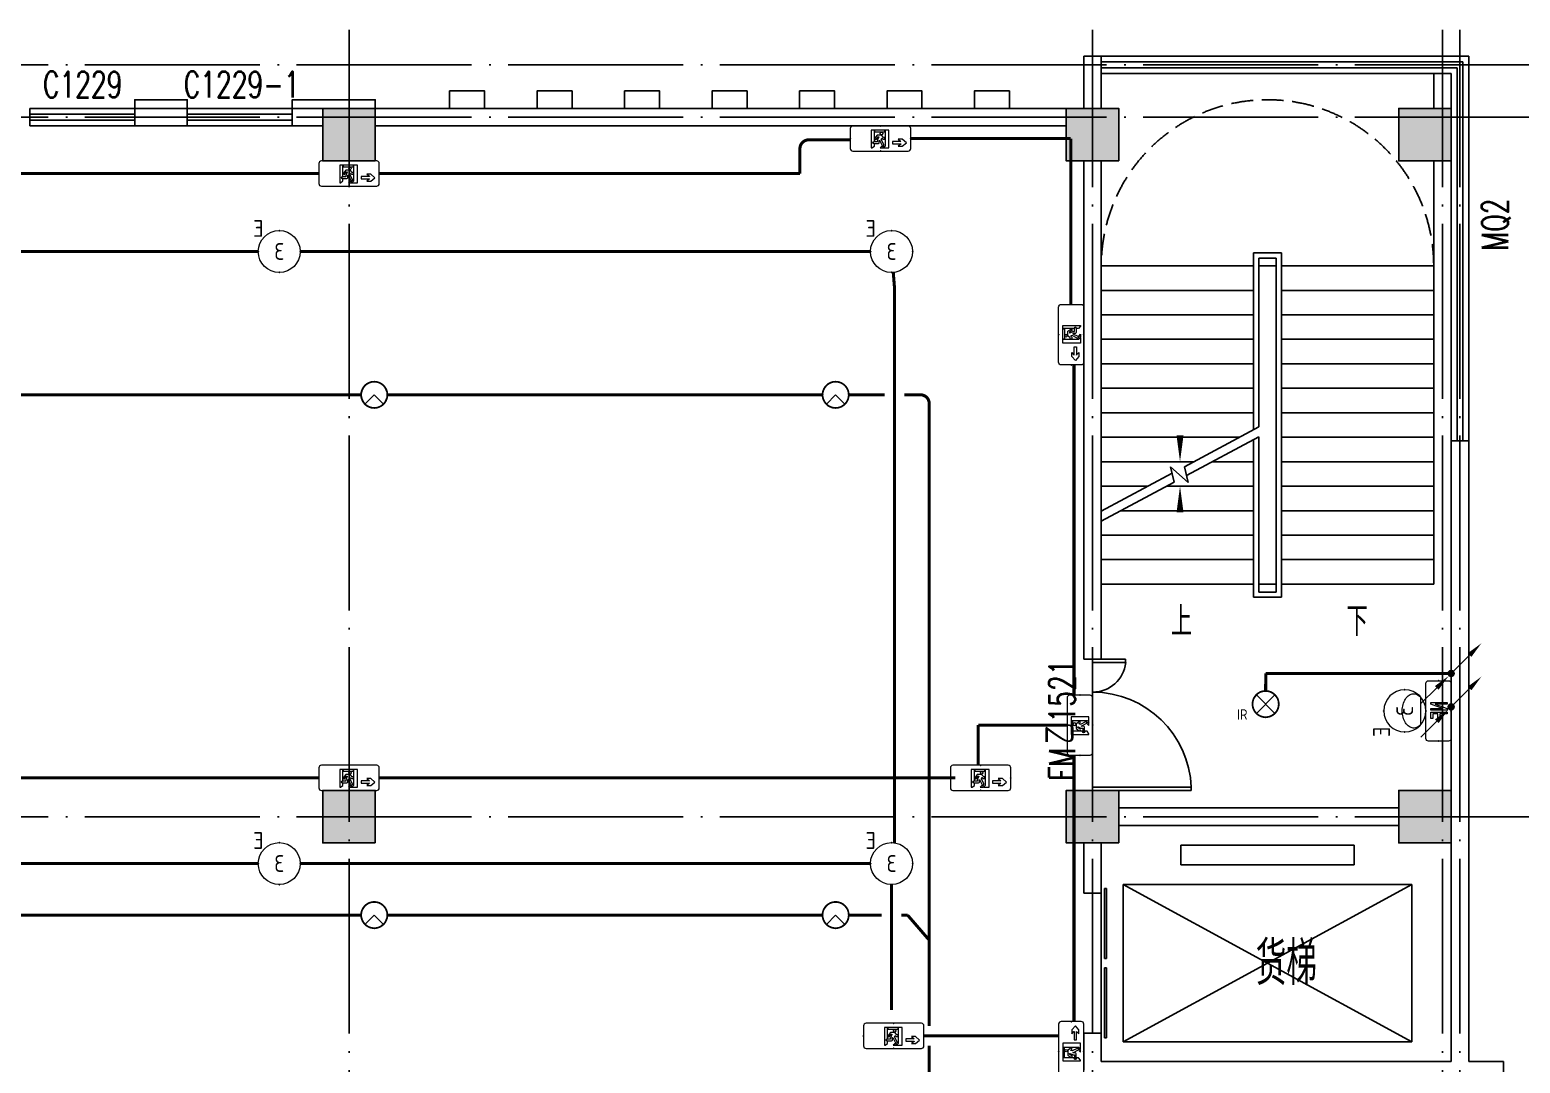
# Model space of a CAD drawing. Extents: x -124594 to 516503, y -3148 to 203159.
# Drawn here: x 215608 to 232647, y 107972 to 119791 of the extents above; entities that cross this region are included whole.
import ezdxf
from ezdxf.enums import TextEntityAlignment as Align

# ---------------------------------------------------------------- set-up
doc = ezdxf.new("R2010")
doc.units = 0
doc.header["$LTSCALE"] = 1000
doc.header["$MEASUREMENT"] = 0
doc.linetypes.add('DASH', pattern=[0.35, 0.25, -0.1])
doc.linetypes.add('DOTE', pattern=[2.42, 2, -0.2, 0.02, -0.2])
for name, color, linetype in [('COLUMN', 9, 'Continuous'), ('CURTWALL', 4, 'Continuous'), ('DIM_SYMB', 3, 'Continuous'), ('DOOR_FIRE', 4, 'Continuous'), ('DOOR_FIRE_TEXT', 7, 'Continuous'), ('EQUIP-消防', 3, 'Continuous'), ('EQUIP-照明', 3, 'Continuous'), ('J-AXIS-轴线', 1, 'DOTE'), ('J-DOOR-窗', 8, 'Continuous'), ('J-DOOR-门', 8, 'Continuous'), ('J-STAIR-楼梯', 142, 'Continuous'), ('J-STAIR-电梯', 142, 'Continuous'), ('J-WALL-墙体', 2, 'Continuous'), ('LWIRE', 4, 'Continuous'), ('PUB_HATCH', 8, 'Continuous'), ('PUB_TEXT', 7, 'Continuous'), ('WINDOW_TEXT', 7, 'Continuous'), ('WIRE-应急', 1, 'DASH'), ('WIRE-照明', 1, 'Continuous'), ('装饰柱', 7, 'Continuous')]:
    doc.layers.add(name, color=color, linetype=linetype)
doc.layers.add('建筑底图', color=8, linetype='Continuous', lineweight=5)
doc.styles.add('_TCH_DIM', font='SIMPLEX', dxfattribs={"bigfont": 'GBCBIG'})
doc.styles.add('_TCH_WINDOW', font='SIMPLEX', dxfattribs={"height": 3.5, "bigfont": 'GBCBIG'})
doc.styles.add('_TEL_ATTDEF', font='GBENOR', dxfattribs={"width": 0.8, "height": 3, "bigfont": 'GBCBIG'})
doc.styles.add('_TEL_DIM', font='SIMPLEX', dxfattribs={"width": 0.8, "height": 3.5, "bigfont": 'HZTXT'})
doc.styles.add('HZ', font='simplex.shx', dxfattribs={"width": 0.7, "bigfont": 'hztxt.shx'})
doc.styles.get("Standard").update_dxf_attribs({"font": 'gbenor.shx', "bigfont": 'gbcbig.shx'})

# ---------------------------------------------------------------- blocks, each defined once
blk = doc.blocks.new('_FZH')
blk.add_lwpolyline([(-0.5, -0.5), (0.5, -0.5), (0.5, 0.5), (-0.5, 0.5)], close=True)
at = {"layer": 'PUB_HATCH'}
blk.add_solid([(-0.5, -0.5), (0.5, -0.5), (-0.5, 0.5), (0.5, 0.5)], dxfattribs=at)
blk = doc.blocks.new('$TCHSYS$WIN2D')
for p, q in [((-0.5, 0.5), (0.5, 0.5)), ((-0.5, 0.5), (-0.5, -0.5)), ((0.5, 0.5), (0.5, -0.5)), ((0.5, 0.167), (-0.5, 0.167)), ((0.5, -0.167), (-0.5, -0.167)), ((-0.5, -0.5), (0.5, -0.5))]:
    blk.add_line(p, q)
blk = doc.blocks.new('$DorLib2D$00000225')
at = {"color": 0}
for p, q in [((0.475, -0.001), (0.475, 0.752)), ((0.475, 0.752), (0.5, 0.752)), ((0.5, -0.001), (0.5, 0.752)), ((-0.5, 0), (-0.5, 0.252)), ((-0.475, 0.252), (-0.5, 0.252)), ((-0.475, 0), (-0.475, 0.252)), ((-0.475, 0), (-0.5, 0)), ((0.475, -0.001), (0.5, -0.001))]:
    blk.add_line(p, q, dxfattribs=at)
for centre, radius, start, end in [((0.505, -0.002), 0.755, 92.2493, 179.7238), ((-0.501, 0.003), 0.251, 359.7899, 84.0974)]:
    blk.add_arc(centre, radius, start, end, dxfattribs=at)
blk = doc.blocks.new('$DORLIB2D$00000127')
at = {"color": 0}
for points in [[(-0.533, 0.795), (-0.533, 0.69)], [(-0.033, 0.795), (-0.533, 0.795)], [(-0.033, 0.795), (-0.033, 0.69)], [(0.533, 0.795), (0.033, 0.795)], [(0.033, 0.795), (0.033, 0.69)], [(0.533, 0.795), (0.533, 0.69)], [(-0.033, 0.69), (-0.533, 0.69)], [(0.533, 0.69), (0.033, 0.69)], [(0.5, 0.5), (-0.5, 0.5)]]:
    blk.add_lwpolyline(points, dxfattribs=at)
blk = doc.blocks.new('GWEEDA')
at = {"layer": 'CURTWALL', "color": 8}
for p, q in [((232058.3, 119490.8), (227858.3, 119490.8)), ((232058.3, 115090.8), (232058.3, 119490.8)), ((231991.7, 119424.1), (227858.3, 119424.1)), ((231925, 119357.5), (227858.3, 119357.5)), ((231858.3, 119290.8), (227858.3, 119290.8)), ((231858.3, 115090.8), (231858.3, 119290.8)), ((231925, 115090.8), (231925, 119357.5)), ((231991.7, 115090.8), (231991.7, 119424.1))]:
    blk.add_line(p, q, dxfattribs=at)
at = {"layer": 'DIM_SYMB', "color": 8}
for points in [[(230758.3, 113310.8, 0, 0, 0), (230758.3, 118190.8, 0, 0, 0), (228758.3, 118190.8, 0, 0, 0), (228758.3, 114850.8, 0, 80, 0), (228758.3, 115150.8, 0, 0, 0)], [(228758.3, 113310.8, 0, 0, 0), (228758.3, 114570.8, 0, 80, 0), (228758.3, 114270.8, 0, 0, 0)]]:
    blk.add_lwpolyline(points, format="xyseb", dxfattribs=at)
at = {"layer": 'J-AXIS-轴线', "color": 8}
for p, q in [((219258.3, 93790.8), (219258.3, 119790.8)), ((227758.3, 93790.8), (227758.3, 119790.8)), ((231758.3, 93790.8), (231758.3, 119790.8)), ((231958.3, 93790.8), (231958.3, 119790.8)), ((232758.3, 119390.8), (184258.3, 119390.8)), ((232758.3, 118790.8), (184258.3, 118790.8)), ((232758.3, 110790.8), (184258.3, 110790.8))]:
    blk.add_line(p, q, dxfattribs=at)
at = {"layer": 'J-STAIR-楼梯', "color": 8}
for p, q in [((231658.3, 119290.8), (227858.3, 119290.8)), ((227858.3, 119290.8), (227858.3, 118890.8)), ((231658.3, 118890.8), (231658.3, 119290.8)), ((227858.3, 118290.8), (227858.3, 117090.8)), ((231658.3, 117090.8), (231658.3, 118290.8)), ((229598.3, 115217.9), (229598.3, 117240.8)), ((229598.3, 117240.8), (229918.3, 117240.8)), ((229918.3, 117240.8), (229918.3, 113300.8)), ((227858.3, 114285), (227858.3, 117090.8)), ((227858.3, 117090.8), (229598.3, 117090.8)), ((227858.3, 117090.8), (229598.3, 117090.8)), ((229658.3, 115250), (229658.3, 117180.8)), ((229658.3, 117180.8), (229858.3, 117180.8)), ((229658.3, 115250), (229658.3, 117090.8)), ((229658.3, 117090.8), (229858.3, 117090.8)), ((229858.3, 117180.8), (229858.3, 113360.8)), ((229858.3, 117090.8), (229858.3, 113450.8)), ((231658.3, 117090.8), (229918.3, 117090.8)), ((229918.3, 117090.8), (231658.3, 117090.8)), ((231658.3, 117090.8), (231658.3, 113450.8)), ((227858.3, 116810.8), (229598.3, 116810.8)), ((231658.3, 116810.8), (229918.3, 116810.8)), ((227858.3, 116530.8), (229598.3, 116530.8)), ((231658.3, 116530.8), (229918.3, 116530.8)), ((227858.3, 116250.8), (229598.3, 116250.8)), ((231658.3, 116250.8), (229918.3, 116250.8)), ((227858.3, 115970.8), (229598.3, 115970.8)), ((231658.3, 115970.8), (229918.3, 115970.8)), ((227858.3, 115690.8), (229598.3, 115690.8)), ((231658.3, 115690.8), (229918.3, 115690.8)), ((227858.3, 115410.8), (229598.3, 115410.8)), ((231658.3, 115410.8), (229918.3, 115410.8)), ((228808.1, 114794.2), (229658.3, 115250)), ((227858.3, 115130.8), (229435.9, 115130.8)), ((228831.7, 114693.4), (229658.3, 115136.6)), ((229598.3, 113300.8), (229598.3, 115104.4)), ((229658.3, 113450.8), (229658.3, 115136.6)), ((229658.3, 113360.8), (229658.3, 115136.6)), ((231658.3, 115130.8), (229918.3, 115130.8)), ((227858.3, 114850.8), (228913.6, 114850.8)), ((229125.3, 114850.8), (229598.3, 114850.8)), ((231658.3, 114850.8), (229918.3, 114850.8)), ((227858.3, 114285), (228667.3, 114718.7)), ((228691, 114617.9), (228650.2, 114791.7)), ((228650.2, 114791.7), (228850.7, 114612.4)), ((228850.7, 114612.4), (228808.1, 114794.2)), ((227858.3, 114171.6), (228691, 114617.9)), ((227858.3, 114570.8), (228391.4, 114570.8)), ((228603, 114570.8), (229598.3, 114570.8)), ((231658.3, 114570.8), (229918.3, 114570.8)), ((227858.3, 114290.8), (227869.1, 114290.8)), ((227858.3, 113450.8), (227858.3, 114171.6)), ((228080.7, 114290.8), (229598.3, 114290.8)), ((231658.3, 114290.8), (229918.3, 114290.8)), ((227858.3, 114010.8), (229598.3, 114010.8)), ((231658.3, 114010.8), (229918.3, 114010.8)), ((227858.3, 113730.8), (229598.3, 113730.8)), ((231658.3, 113730.8), (229918.3, 113730.8)), ((227858.3, 113450.8), (229598.3, 113450.8)), ((229658.3, 113450.8), (229858.3, 113450.8)), ((229858.3, 113360.8), (229658.3, 113360.8)), ((231658.3, 113450.8), (229918.3, 113450.8)), ((229918.3, 113300.8), (229598.3, 113300.8))]:
    blk.add_line(p, q, dxfattribs=at)
at = {"layer": 'J-STAIR-楼梯', "color": 8, "linetype": 'DASH'}
blk.add_arc((229758.3, 117090.8), 1900, 0, 180, dxfattribs=at)
at = {"layer": 'J-STAIR-电梯', "color": 8}
for p, q in [((228768.3, 110240.8), (228768.3, 110465.8)), ((228768.3, 110465.8), (230748.3, 110465.8)), ((230748.3, 110465.8), (230748.3, 110240.8)), ((230748.3, 110240.8), (228768.3, 110240.8)), ((228108.3, 108215.8), (228108.3, 110015.8)), ((228108.3, 110015.8), (231408.3, 110015.8)), ((231408.3, 110015.8), (228108.3, 108215.8)), ((231408.3, 108215.8), (228108.3, 110015.8)), ((231408.3, 110015.8), (231408.3, 108215.8)), ((231408.3, 108215.8), (228108.3, 108215.8))]:
    blk.add_line(p, q, dxfattribs=at)
at = {"layer": 'J-WALL-墙体', "color": 8}
for p, q in [((227658.3, 118890.8), (227658.3, 119490.8)), ((227658.3, 119490.8), (227858.3, 119490.8)), ((227858.3, 118890.8), (227858.3, 119490.8)), ((217408.3, 118890.8), (216808.3, 118890.8)), ((216808.3, 118890.8), (216808.3, 118690.8)), ((217408.3, 118690.8), (217408.3, 118890.8)), ((218958.3, 118890.8), (218608.3, 118890.8)), ((218608.3, 118890.8), (218608.3, 118690.8)), ((227458.3, 118890.8), (219558.3, 118890.8)), ((216808.3, 118690.8), (217408.3, 118690.8)), ((218608.3, 118690.8), (218958.3, 118690.8)), ((227458.3, 118690.8), (219558.3, 118690.8)), ((227658.3, 118290.8), (227658.3, 112590.8)), ((227858.3, 112590.8), (227858.3, 118290.8)), ((231858.3, 115090.8), (231858.3, 110890.8)), ((232058.3, 115090.8), (231858.3, 115090.8)), ((232058.3, 115090.8), (232058.3, 110790.8)), ((227658.3, 112590.8), (227858.3, 112590.8)), ((231258.3, 110890.8), (228058.3, 110890.8)), ((232058.3, 110790.8), (232058.3, 107990.8)), ((231258.3, 110690.8), (228058.3, 110690.8)), ((231858.3, 110690.8), (231858.3, 107990.8)), ((227658.3, 110490.8), (227658.3, 109915.8)), ((227858.3, 109915.8), (227858.3, 110490.8)), ((227658.3, 109915.8), (227858.3, 109915.8)), ((227858.3, 108315.8), (227658.3, 108315.8)), ((227658.3, 108315.8), (227658.3, 107890.8)), ((227858.3, 107990.8), (227858.3, 108315.8)), ((228358.3, 107990.8), (227858.3, 107990.8)), ((231858.3, 107990.8), (228358.3, 107990.8)), ((232458.3, 107990.8), (232058.3, 107990.8)), ((232458.3, 106490.8), (232458.3, 107990.8))]:
    blk.add_line(p, q, dxfattribs=at)
at = {"layer": '装饰柱', "color": 8}
for points in [[(217408.3, 118890.8), (217408.3, 118990.8), (216808.3, 118990.8), (216808.3, 118890.8)], [(219558.3, 118890.8), (219558.3, 118990.8), (218608.3, 118990.8), (218608.3, 118890.8)], [(220408.3, 118890.8), (220408.3, 119090.8), (220808.3, 119090.8), (220808.3, 118890.8)], [(220408.3, 118890.8), (220408.3, 119090.8), (220808.3, 119090.8), (220808.3, 118890.8)], [(221408.3, 118890.8), (221408.3, 119090.8), (221808.3, 119090.8), (221808.3, 118890.8)], [(221408.3, 118890.8), (221408.3, 119090.8), (221808.3, 119090.8), (221808.3, 118890.8)], [(222408.3, 118890.8), (222408.3, 119090.8), (222808.3, 119090.8), (222808.3, 118890.8)], [(222408.3, 118890.8), (222408.3, 119090.8), (222808.3, 119090.8), (222808.3, 118890.8)], [(223408.3, 118890.8), (223408.3, 119090.8), (223808.3, 119090.8), (223808.3, 118890.8)], [(223408.3, 118890.8), (223408.3, 119090.8), (223808.3, 119090.8), (223808.3, 118890.8)], [(224408.3, 118890.8), (224408.3, 119090.8), (224808.3, 119090.8), (224808.3, 118890.8)], [(224408.3, 118890.8), (224408.3, 119090.8), (224808.3, 119090.8), (224808.3, 118890.8)], [(225408.3, 118890.8), (225408.3, 119090.8), (225808.3, 119090.8), (225808.3, 118890.8)], [(225408.3, 118890.8), (225408.3, 119090.8), (225808.3, 119090.8), (225808.3, 118890.8)], [(226408.3, 118890.8), (226408.3, 119090.8), (226808.3, 119090.8), (226808.3, 118890.8)], [(226408.3, 118890.8), (226408.3, 119090.8), (226808.3, 119090.8), (226808.3, 118890.8)]]:
    blk.add_lwpolyline(points, dxfattribs=at)
at = {"layer": 'COLUMN', "color": 8, "xscale": 600, "yscale": 600, "zscale": 600, "rotation": 90}
for p in [(219258.3, 118590.8), (227758.3, 118590.8), (231558.3, 118590.8), (219258.3, 110790.8), (227758.3, 110790.8), (231558.3, 110790.8)]:
    blk.add_blockref('_FZH', p, dxfattribs=at)
at = {"layer": 'DOOR_FIRE', "color": 8, "xscale": -1500, "yscale": -1500, "zscale": 200, "rotation": 90}
blk.add_blockref('$DorLib2D$00000225', (227758.3, 111840.8), dxfattribs=at)
at = {"layer": 'J-DOOR-窗', "color": 8}
ref = blk.add_blockref('$TCHSYS$WIN2D', (216208.3, 118790.8), dxfattribs=dict(at, xscale=-1200, yscale=200, zscale=200, rotation=180))
ref.add_attrib('A', 'C1229', (215758.3, 119017), dxfattribs={"layer": 'WINDOW_TEXT', "color": 8, "height": 297.5, "style": '_TCH_WINDOW', "width": 0.705882})
ref = blk.add_blockref('$TCHSYS$WIN2D', (218008.3, 118790.8), dxfattribs=dict(at, xscale=-1200, yscale=200, zscale=200, rotation=180))
ref.add_attrib('A', 'C1229-1', (217368.3, 119017), dxfattribs={"layer": 'WINDOW_TEXT', "color": 8, "height": 297.5, "style": '_TCH_WINDOW', "width": 0.705882})
at = {"layer": 'J-DOOR-门', "color": 8, "xscale": 1600, "yscale": 200, "zscale": 200, "rotation": 270}
blk.add_blockref('$DORLIB2D$00000127', (227758.3, 109115.8), dxfattribs=at)
at = {"layer": 'DIM_SYMB', "color": 7, "style": '_TCH_DIM'}
for s, p in [('上', (228654.1, 112855.8)), ('下', (230663.4, 112855.8))]:
    blk.add_text(s, height=337.6, dxfattribs=at).set_placement(p)
at = {"layer": 'DOOR_FIRE_TEXT', "color": 8, "style": '_TCH_WINDOW', "width": 0.705882}
for s, p in [('1521', (227558.3, 111868.7)), ('FM', (227558.3, 111202.9))]:
    blk.add_text(s, height=297.5, rotation=90, dxfattribs=at).set_placement(p)
at = {"layer": 'DOOR_FIRE_TEXT', "color": 8, "style": '_TCH_WINDOW'}
blk.add_text('乙', height=337.6, rotation=90, dxfattribs=at).set_placement((227558.3, 111622.9))
at = {"layer": 'PUB_TEXT', "color": 8, "style": 'HZ', "width": 0.7}
blk.add_text('货梯', height=500, dxfattribs=at).set_placement((229623.3, 108864.5))
at = {"layer": 'WINDOW_TEXT', "color": 8, "style": '_TCH_WINDOW', "width": 0.705882}
blk.add_text('MQ2', height=297.5, rotation=90, dxfattribs=at).set_placement((232508, 117266))
blk = doc.blocks.new('$equip_U$00000091(cyquan-PC)')
at = {"lineweight": 0}
for p, q in [((0.031, 0.482), (0.031, 0.098)), ((0.183, 0.482), (0.031, 0.482)), ((0.072, 0.44), (0.183, 0.44)), ((0.072, 0.314), (0.072, 0.44)), ((0.183, 0.44), (0.183, 0.482)), ((0.031, 0.098), (0.072, 0.098)), ((0.183, 0.314), (0.072, 0.314)), ((0.072, 0.271), (0.183, 0.271)), ((0.072, 0.098), (0.072, 0.271)), ((0.183, 0.271), (0.183, 0.314))]:
    blk.add_line(p, q, dxfattribs=at)
blk.add_lwpolyline([(-0.658, 0), (0.658, 0, 0.414214), (0.72, 0.062), (0.72, 0.538, 0.414213), (0.658, 0.6), (-0.658, 0.6, 0.414214), (-0.72, 0.538, 0), (-0.72, 0.062, 0.414245), (-0.658, 0, 18481.445439)], format="xyb", dxfattribs=at)
blk.add_lwpolyline([(-0.203, 0.482), (-0.203, 0.098), (-0.162, 0.098), (-0.162, 0.377), (-0.16, 0.377), (-0.061, 0.098), (-0.016, 0.098), (-0.016, 0.482), (-0.057, 0.482), (-0.057, 0.204), (-0.059, 0.204), (-0.158, 0.482)], close=True, dxfattribs=at)
for p in [(0, 0.6), (-0.72, 0.3), (0, 0), (0.72, 0.3)]:
    blk.add_point(p)
at = {"color": 7, "style": '_TEL_DIM', "flags": 1}
for tag in ['A', 'REMARK']:
    blk.add_attdef(tag, text='', height=0.00002, dxfattribs=at).set_placement((0, 0), align=Align.MIDDLE_CENTER)
blk = doc.blocks.new('$equip_U$00000078(OW7S4Z35Z8O8O2W)')
at = {"xscale": 1.59999999999984, "yscale": 1.59999999999984, "zscale": 1.59999999999984}
blk.add_blockref('$equip_U$00000091(cyquan-PC)', (0, 0), dxfattribs=at)
at = {"color": 7, "style": '_TEL_DIM', "flags": 1}
blk.add_attdef('A', text='', height=0.0000333, dxfattribs=at).set_placement((0, 0), align=Align.MIDDLE_CENTER)
blk = doc.blocks.new('$equip_U$00000137(cyquan-PC)')
at = {"color": 253, "lineweight": 0}
for p, q in [((-0.387, 0.378), (-0.398, 0.353)), ((-0.373, 0.402), (-0.387, 0.378)), ((-0.355, 0.426), (-0.373, 0.402)), ((-0.334, 0.448), (-0.355, 0.426)), ((-0.31, 0.468), (-0.334, 0.448)), ((-0.283, 0.487), (-0.31, 0.468)), ((-0.254, 0.504), (-0.283, 0.487)), ((-0.222, 0.519), (-0.254, 0.504)), ((-0.188, 0.532), (-0.222, 0.519)), ((-0.153, 0.543), (-0.188, 0.532)), ((-0.116, 0.552), (-0.153, 0.543)), ((-0.078, 0.558), (-0.116, 0.552)), ((-0.039, 0.562), (-0.078, 0.558)), ((0, 0.563), (-0.039, 0.562)), ((0.039, 0.562), (0, 0.563)), ((0.078, 0.558), (0.039, 0.562)), ((0.116, 0.552), (0.078, 0.558)), ((0.153, 0.543), (0.116, 0.552)), ((0.188, 0.532), (0.153, 0.543)), ((0.222, 0.519), (0.188, 0.532)), ((0.254, 0.504), (0.222, 0.519)), ((0.283, 0.487), (0.254, 0.504)), ((0.31, 0.468), (0.283, 0.487)), ((0.334, 0.448), (0.31, 0.468)), ((0.355, 0.426), (0.334, 0.448)), ((0.373, 0.402), (0.355, 0.426)), ((0.387, 0.378), (0.373, 0.402)), ((0.398, 0.353), (0.387, 0.378)), ((-0.405, 0.328), (-0.409, 0.302)), ((-0.409, 0.302), (-0.408, 0.276)), ((-0.408, 0.276), (-0.404, 0.25)), ((-0.398, 0.353), (-0.405, 0.328)), ((-0.404, 0.25), (-0.396, 0.224)), ((-0.396, 0.224), (-0.385, 0.199)), ((-0.385, 0.199), (-0.37, 0.175)), ((-0.37, 0.175), (-0.352, 0.152)), ((-0.352, 0.152), (-0.33, 0.131)), ((-0.33, 0.131), (0.33, 0.131)), ((0.33, 0.131), (0.352, 0.152)), ((0.352, 0.152), (0.37, 0.175)), ((0.37, 0.175), (0.385, 0.199)), ((0.385, 0.199), (0.396, 0.224)), ((0.396, 0.224), (0.404, 0.25)), ((0.405, 0.328), (0.398, 0.353)), ((0.404, 0.25), (0.408, 0.276)), ((0.409, 0.302), (0.405, 0.328)), ((0.408, 0.276), (0.409, 0.302))]:
    blk.add_line(p, q, dxfattribs=at)
at = {"lineweight": 0}
blk.add_circle((0, 0.502), 0.502, dxfattribs=at)
for p in [(0, 1.005), (-0.502, 0.502), (0.502, 0.502)]:
    blk.add_point(p)
at = {"color": 7, "style": '_TEL_DIM'}
blk.add_attdef('$TEXT$', text='', height=0.4, dxfattribs=at).set_placement((0.5, 1.056), align=Align.MIDDLE_CENTER)
at = {"color": 7, "lineweight": 0, "style": '_TEL_DIM'}
blk.add_attdef('3', text='', height=0.4, dxfattribs=at).set_placement((0.002, 0.502), align=Align.MIDDLE_CENTER)
at = {"color": 7, "style": '_TEL_DIM', "flags": 1}
for tag in ['A', 'REMARK']:
    blk.add_attdef(tag, text='', height=0.00002, dxfattribs=at).set_placement((0, 0), align=Align.MIDDLE_CENTER)
blk = doc.blocks.new('$equip_U$00000082(OW7S4Z35Z8O8O2W)')
ref = blk.add_blockref('$equip_U$00000137(cyquan-PC)', (0, -0.804), dxfattribs=dict(xscale=1.59999999999984, yscale=1.59999999999984, zscale=1.59999999999984))
ref.add_attrib('3', '3', dxfattribs={"color": 7, "lineweight": 0, "height": 0.64, "style": '_TEL_ATTDEF'}).set_placement((0.004, 0), align=Align.MIDDLE_CENTER)
ref.add_attrib('$TEXT$', 'E', dxfattribs={"color": 7, "height": 0.64, "style": '_TEL_ATTDEF'}).set_placement((0.799, 0.886), align=Align.MIDDLE_CENTER)
at = {"color": 7, "style": '_TEL_DIM', "flags": 1}
blk.add_attdef('A', text='', height=0.0000333, dxfattribs=at).set_placement((0, 0), align=Align.MIDDLE_CENTER)
blk = doc.blocks.new('$equip_U$00000139(cyquan-PC)')
at = {"lineweight": 0}
blk.add_lwpolyline([(-0.5, 0, 1), (0.5, 0, 1), (-0.5, 0, 0.911406)], format="xyb", dxfattribs=at)
for p in [(0, 0.5), (-0.5, 0), (0.5, 0), (0, -0.5)]:
    blk.add_point(p)
at = {"color": 7, "lineweight": 0, "style": '_TEL_DIM'}
blk.add_attdef('E', text='', height=0.4, dxfattribs=at).set_placement((0.497, 0.549), align=Align.MIDDLE_CENTER)
at = {"color": 7, "style": '_TEL_DIM'}
blk.add_attdef('$TEXT$', text='', height=0.4, dxfattribs=at).set_placement((0, 0), align=Align.MIDDLE_CENTER)
at = {"color": 7, "style": '_TEL_DIM', "flags": 1}
for tag in ['A', 'REMARK']:
    blk.add_attdef(tag, text='', height=0.00002, dxfattribs=at).set_placement((0, 0), align=Align.MIDDLE_CENTER)
blk = doc.blocks.new('$equip_U$00000081(OW7S4Z35Z8O8O2W)')
ref = blk.add_blockref('$equip_U$00000139(cyquan-PC)', (0, 0), dxfattribs=dict(xscale=1.59999999999984, yscale=1.59999999999984, zscale=1.59999999999984))
ref.add_attrib('E', 'E', dxfattribs={"color": 7, "lineweight": 0, "height": 0.64, "style": '_TEL_ATTDEF'}).set_placement((0.796, 0.878), align=Align.MIDDLE_CENTER)
ref.add_attrib('$TEXT$', '3', dxfattribs={"color": 7, "height": 0.64, "style": '_TEL_ATTDEF'}).set_placement((0, 0), align=Align.MIDDLE_CENTER)
at = {"color": 7, "style": '_TEL_DIM', "flags": 1}
blk.add_attdef('A', text='', height=0.0000333, dxfattribs=at).set_placement((0, 0), align=Align.MIDDLE_CENTER)
blk = doc.blocks.new('$equip_U$00000087(cyquan-PC)')
at = {"lineweight": 0}
blk.add_lwpolyline([(-0.658, 0), (0.658, 0, 0.414214), (0.72, 0.062), (0.72, 0.538, 0.414213), (0.658, 0.6), (-0.658, 0.6, 0.414214), (-0.72, 0.538, 0), (-0.72, 0.062, 0.414245), (-0.658, 0, 18481.445439)], format="xyb", dxfattribs=at)
for points in [[(-0.108, 0.508), (-0.108, 0.131), (-0.066, 0.089), (-0.201, 0.089), (-0.201, 0.51), (-0.11, 0.51, -0.414214)], [(-0.102, 0.468, -0.414214), (-0.104, 0.47), (-0.104, 0.508, -0.414214), (-0.102, 0.51), (0.138, 0.51, -0.414214), (0.14, 0.508), (0.14, 0.47, -0.414214), (0.138, 0.468)], [(-0.104, 0.334, -0.414214), (-0.102, 0.336), (-0.075, 0.336), (-0.034, 0.385, -0.221695), (-0.018, 0.392), (0.073, 0.392, -0.235469), (0.08, 0.389), (0.132, 0.32, -1), (0.098, 0.296), (0.057, 0.35), (0.046, 0.35, 0.542956), (0.042, 0.344), (0.07, 0.281, -0.096289), (0.073, 0.268), (0.074, 0.232), (0.153, 0.232, -1), (0.153, 0.19), (0.05, 0.19, -0.404026), (0.029, 0.211), (0.027, 0.267, 0.774283), (0.023, 0.268), (-0.039, 0.148, -1), (-0.08, 0.169), (-0.019, 0.289), (-0.031, 0.318, 0.554309), (-0.038, 0.319), (-0.057, 0.297, -0.221695), (-0.062, 0.294), (-0.102, 0.294, -0.414214), (-0.104, 0.296)], [(0.22, 0.089), (0.204, 0.089), (0.145, 0.131), (0.145, 0.182), (0.153, 0.182, 1), (0.153, 0.241), (0.145, 0.241), (0.145, 0.508, -0.414214), (0.147, 0.51), (0.22, 0.51)], [(0.01, 0.089), (-0.055, 0.089, -0.912194), (-0.025, 0.119)]]:
    blk.add_lwpolyline(points, format="xyb", close=True, dxfattribs=at)
blk.add_circle((-0.024, 0.43), 0.0295, dxfattribs=at)
for p in [(0, 0.6), (-0.72, 0.3), (0, 0), (0.72, 0.3)]:
    blk.add_point(p)
at = {"color": 7, "style": '_TEL_DIM', "flags": 1}
for tag in ['A', 'REMARK']:
    blk.add_attdef(tag, text='', height=0.00002, dxfattribs=at).set_placement((0, 0), align=Align.MIDDLE_CENTER)
blk = doc.blocks.new('$equip_U$00000076(OW7S4Z35Z8O8O2W)')
at = {"xscale": 1.59999999999984, "yscale": 1.59999999999984, "zscale": 1.59999999999984}
blk.add_blockref('$equip_U$00000087(cyquan-PC)', (0, 0), dxfattribs=at)
at = {"color": 7, "style": '_TEL_DIM', "flags": 1}
blk.add_attdef('A', text='', height=0.0000333, dxfattribs=at).set_placement((0, 0), align=Align.MIDDLE_CENTER)
blk = doc.blocks.new('$equip_U$00000090(cyquan-PC)')
at = {"lineweight": 0}
blk.add_lwpolyline([(-0.658, 0), (0.658, 0, 0.414214), (0.72, 0.062), (0.72, 0.538, 0.414213), (0.658, 0.6), (-0.658, 0.6, 0.414214), (-0.72, 0.538, 0), (-0.72, 0.062, 0.414245), (-0.658, 0, 18481.445439)], format="xyb", dxfattribs=at)
for points in [[(-0.22, 0.08), (-0.204, 0.08), (-0.145, 0.122), (-0.145, 0.172), (-0.153, 0.172, -1), (-0.153, 0.231), (-0.145, 0.231), (-0.145, 0.499, 0.414214), (-0.147, 0.501), (-0.22, 0.501)], [(0.104, 0.325, 0.414214), (0.102, 0.327), (0.075, 0.327), (0.034, 0.375, 0.221695), (0.018, 0.383), (-0.073, 0.383, 0.235469), (-0.08, 0.379), (-0.132, 0.31, 1), (-0.098, 0.286), (-0.057, 0.341), (-0.046, 0.341, -0.542956), (-0.042, 0.335), (-0.07, 0.271, 0.096289), (-0.073, 0.258), (-0.074, 0.223), (-0.153, 0.223, 1), (-0.153, 0.181), (-0.05, 0.181, 0.404026), (-0.029, 0.201), (-0.027, 0.258, -0.774283), (-0.023, 0.259), (0.039, 0.138, 1), (0.08, 0.159), (0.019, 0.279), (0.031, 0.308, -0.554309), (0.038, 0.309), (0.057, 0.287, 0.221695), (0.062, 0.285), (0.102, 0.285, 0.414214), (0.104, 0.287)], [(0.102, 0.459, 0.414214), (0.104, 0.461), (0.104, 0.499, 0.414214), (0.102, 0.501), (-0.138, 0.501, 0.414214), (-0.14, 0.499), (-0.14, 0.461, 0.414214), (-0.138, 0.459)], [(0.108, 0.499), (0.108, 0.122), (0.066, 0.08), (0.201, 0.08), (0.201, 0.501), (0.11, 0.501, 0.414214)], [(-0.01, 0.08), (0.055, 0.08, 0.912194), (0.025, 0.109)], [(0.519, 0.119), (0.618, 0.201), (0.519, 0.284), (0.423, 0.284), (0.484, 0.233, -0.700208), (0.483, 0.229), (0.287, 0.229), (0.287, 0.174), (0.483, 0.174, -0.700208), (0.484, 0.17), (0.423, 0.119)]]:
    blk.add_lwpolyline(points, format="xyb", close=True, dxfattribs=at)
blk.add_circle((0.024, 0.421), 0.0295, dxfattribs=at)
for p in [(0, 0.6), (-0.72, 0.3), (0, 0), (0.72, 0.3)]:
    blk.add_point(p)
at = {"color": 7, "style": '_TEL_DIM', "flags": 1}
for tag in ['A', 'REMARK']:
    blk.add_attdef(tag, text='', height=0.00002, dxfattribs=at).set_placement((0, 0), align=Align.MIDDLE_CENTER)
blk = doc.blocks.new('$equip_U$00000079(OW7S4Z35Z8O8O2W)')
at = {"xscale": -1.59999999999984, "yscale": 1.59999999999984, "zscale": 1.59999999999984}
blk.add_blockref('$equip_U$00000090(cyquan-PC)', (0, 0), dxfattribs=at)
at = {"color": 7, "style": '_TEL_DIM', "flags": 1}
blk.add_attdef('A', text='', height=0.0000333, dxfattribs=at).set_placement((0, 0), align=Align.MIDDLE_CENTER)
blk = doc.blocks.new('$equip$00002530')
for p, q in [((-0.354, 0.354), (0.354, -0.354)), ((0.354, 0.354), (-0.354, -0.354))]:
    blk.add_line(p, q)
at = {"const_width": 0.0667}
blk.add_lwpolyline([(0, 0.5, -1), (0, -0.5, -1), (0, 0.5, -2.479085)], format="xyb", dxfattribs=at)
blk.add_circle((0, 0), 0.5)
for p in [(-0.5, 0), (0, 0.5), (0.5, 0), (0, -0.5)]:
    blk.add_point(p)
at = {"color": 7, "style": '_TEL_DIM', "flags": 1}
blk.add_attdef('A', text='', height=0.00002, dxfattribs=at).set_placement((0, 0), align=Align.MIDDLE_CENTER)
at = {"color": 7, "style": '_TEL_DIM'}
blk.add_attdef('$TEXT$', text='', height=0.4, dxfattribs=at).set_placement((0.887, -0.396), align=Align.MIDDLE_CENTER)
blk = doc.blocks.new('$TelecSys$00000081')
for p, q in [((0.104, 0.104), (0.104, 0.104)), ((-1.15, -1.15), (-0.55, -0.55)), ((-0.104, -0.104), (-0.104, -0.104))]:
    blk.add_line(p, q)
at = {"const_width": 0.142}
blk.add_lwpolyline([(0.071, 0, 1), (-0.071, 0, 1)], format="xyb", close=True, dxfattribs=at)
blk.add_solid([(-0.62, -0.48), (-0.48, -0.62), (-0.1, -0.1)])
at = {"width": 0.8, "flags": 9}
blk.add_attdef('A', (0, 0), '', height=0.00002, rotation=180, dxfattribs=at)
blk = doc.blocks.new('$TelecSys$00000079')
for p, q in [((0.7, 0.7), (0, 0)), ((0.104, 0.104), (0.104, 0.104)), ((-0.104, -0.104), (-0.104, -0.104))]:
    blk.add_line(p, q)
at = {"const_width": 0.142}
blk.add_lwpolyline([(-0.071, 0, 1), (0.071, 0, 1)], format="xyb", close=True, dxfattribs=at)
blk.add_solid([(0.63, 0.77), (0.77, 0.63), (1.15, 1.15)])
at = {"width": 0.8, "flags": 9}
blk.add_attdef('A', (0, 0), '', height=0.00002, dxfattribs=at)
blk = doc.blocks.new('$equip$00002831')
for q in [(-0.354, -0.354), (0.354, -0.354)]:
    blk.add_line((0, 0), q)
at = {"const_width": 0.0667}
blk.add_lwpolyline([(0.5, 0, 1), (-0.5, 0, 1), (0.5, 0, -2.700563)], format="xyb", dxfattribs=at)
blk.add_circle((0, 0), 0.5)
for p in [(-0.5, 0), (0, 0.5), (0.5, 0), (0, -0.5)]:
    blk.add_point(p)
at = {"color": 7, "style": '_TEL_DIM', "flags": 1}
for tag in ['A', 'REMARK']:
    blk.add_attdef(tag, text='', height=0.00002, dxfattribs=at).set_placement((0, 0), align=Align.MIDDLE_CENTER)

msp = doc.modelspace()

# ---------------------------------------------------------------- linework, layer by layer
at = {"layer": 'WIRE-应急', "const_width": 35}
for points in [[(224413, 118432, -0.414214), (224513, 118532)], [(225493, 116853, -0.020355), (225493, 116845)]]:
    msp.add_lwpolyline(points, format="xyb", dxfattribs=at)
for points in [[(224413, 118147), (224413, 118432)], [(224988, 118532), (224513, 118532)], [(226756, 118547), (225680, 118547)], [(227509, 118547), (226616, 118547)], [(227509, 116649), (227509, 118547)], [(218913, 118147), (211104, 118147)], [(224413, 118147), (219604, 118147)], [(218220, 117255), (211700, 117255)], [(225220, 117255), (218700, 117255)], [(225493, 116853), (225480, 117016)], [(225493, 110493), (225493, 116845)], [(227546, 112184), (227546, 115958)], [(227470, 111838), (226452, 111838)], [(226452, 111379), (226452, 111838)], [(227546, 108449), (227546, 111492)], [(218913, 111235), (211104, 111235)], [(226191, 111235), (219604, 111235)], [(218220, 110255), (211700, 110255)], [(225220, 110255), (218700, 110255)], [(225460, 108581), (225460, 110015)], [(227370, 108284), (225831, 108284)]]:
    msp.add_lwpolyline(points, dxfattribs=at)
at = {"layer": 'WIRE-照明', "const_width": 35}
for points in [[(219396, 115616), (214421, 115616)], [(224671, 115616), (219696, 115616)], [(225381, 115616), (224971, 115616)], [(225791, 115616), (225606, 115616)], [(225891, 108396), (225891, 115516)], [(229739, 112429), (229737, 112229)], [(231858, 112429), (229739, 112429)], [(219396, 109666), (214421, 109666)], [(224671, 109666), (219696, 109666)], [(225348, 109666), (224971, 109666)], [(225643, 109666), (225573, 109666)], [(225891, 109379), (225643, 109666)], [(225891, 100220), (225891, 108171)]]:
    msp.add_lwpolyline(points, dxfattribs=at)
msp.add_lwpolyline([(225791, 115616, -0.414214), (225891, 115516)], format="xyb", dxfattribs=at)

# ---------------------------------------------------------------- block references
at = {"layer": 'EQUIP-消防', "xscale": -300, "yscale": 300, "zscale": 300}
for name, p in [('$equip_U$00000079(OW7S4Z35Z8O8O2W)', (225334, 118403)), ('$equip_U$00000079(OW7S4Z35Z8O8O2W)', (219258, 118003)), ('$equip_U$00000081(OW7S4Z35Z8O8O2W)', (218460, 117255)), ('$equip_U$00000081(OW7S4Z35Z8O8O2W)', (225460, 117255)), ('$equip_U$00000079(OW7S4Z35Z8O8O2W)', (219258, 111091)), ('$equip_U$00000079(OW7S4Z35Z8O8O2W)', (226478, 111091)), ('$equip_U$00000081(OW7S4Z35Z8O8O2W)', (218460, 110255)), ('$equip_U$00000081(OW7S4Z35Z8O8O2W)', (225460, 110255)), ('$equip_U$00000079(OW7S4Z35Z8O8O2W)', (225485, 108140))]:
    msp.add_blockref(name, p, dxfattribs=at)
at = {"layer": 'EQUIP-消防', "yscale": 300, "zscale": 300}
for name, p, xscale, rotation in [('$equip_U$00000079(OW7S4Z35Z8O8O2W)', (227658, 116304), 300, 90.00000000000001), ('$equip_U$00000078(OW7S4Z35Z8O8O2W)', (231858, 112001), -300, 90), ('$equip_U$00000076(OW7S4Z35Z8O8O2W)', (227758, 111838), -300, 90), ('$equip_U$00000082(OW7S4Z35Z8O8O2W)', (231328, 112001), -300, 90), ('$equip_U$00000079(OW7S4Z35Z8O8O2W)', (227658, 108103), -300, 90)]:
    msp.add_blockref(name, p, dxfattribs=dict(at, xscale=xscale, rotation=rotation))
at = {"layer": 'EQUIP-照明', "xscale": -300, "yscale": 300, "zscale": 300}
for p in [(219546, 115616), (224821, 115616), (219546, 109666), (224821, 109666)]:
    msp.add_blockref('$equip$00002831', p, dxfattribs=at)
at = {"layer": 'EQUIP-照明'}
ref = msp.add_blockref('$equip$00002530', (229737, 112079), dxfattribs=dict(at, xscale=-300, yscale=300, zscale=300))
ref.add_attrib('$TEXT$', 'IR', dxfattribs={"layer": '0', "color": 7, "height": 120, "style": '_TEL_ATTDEF'}).set_placement((229470, 111960), align=Align.MIDDLE_CENTER)
at = {"layer": 'LWIRE', "xscale": 300, "yscale": 300, "zscale": 300}
for name, p in [('$TelecSys$00000079', (231858, 112429)), ('$TelecSys$00000081', (231858, 112429)), ('$TelecSys$00000079', (231858, 112047)), ('$TelecSys$00000081', (231858, 112047))]:
    msp.add_blockref(name, p, dxfattribs=at)
at = {"layer": '建筑底图'}
msp.add_blockref('GWEEDA', (0, 0), dxfattribs=at)

doc.saveas('drawing.dxf')
